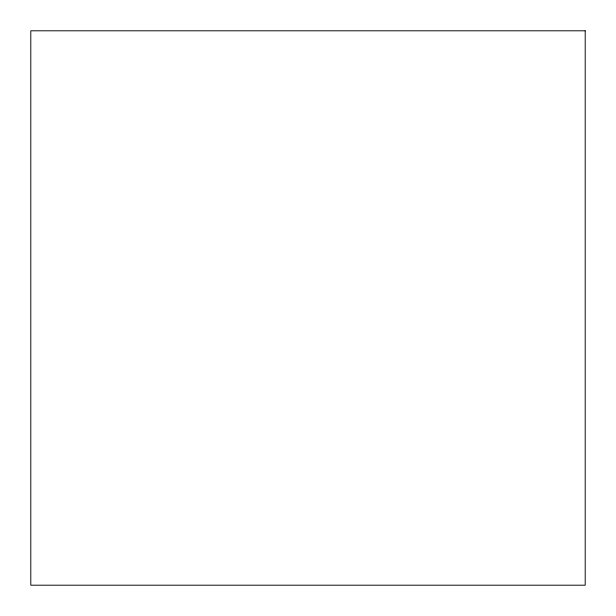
<?xml version="1.0" encoding="UTF-8"?>
<svg xmlns="http://www.w3.org/2000/svg" width="616" height="616" viewBox="0 0 616 616"><rect width="100%" height="100%" fill="white"/><g stroke="black" fill="none" stroke-linecap="round" stroke-linejoin="round"><path stroke-width="0.92" d="M585.2 30.8L30.8 30.8L30.8 585.2L585.2 585.2L585.2 30.8"/></g></svg>
